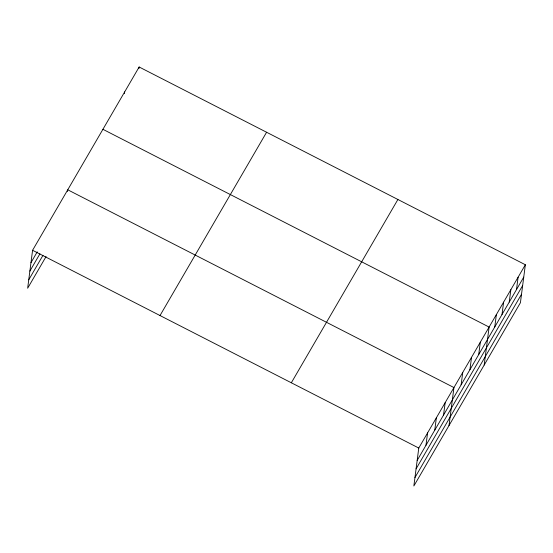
<?xml version="1.0" encoding="UTF-8"?>
<svg xmlns="http://www.w3.org/2000/svg" width="553" height="553" viewBox="0 0 553 553"><rect width="100%" height="100%" fill="white"/><g stroke="black" fill="none" stroke-linecap="round" stroke-linejoin="round"><path stroke-width="0.83" d="M525.35 264.749L418.78 448.041L413.851 486.004L520.421 302.712L525.35 264.749L139.149 66.996L32.579 250.288L27.65 288.251L46.072 256.564M67.535 191.449L67.749 189.797L453.951 387.556L449.022 425.52M124.439 93.568L124.653 91.922M138.934 68.641L139.149 66.996M425.969 445.289L427.573 432.923M434.762 430.165L436.365 417.798M443.554 415.047L445.158 402.681M461.133 384.805L462.743 372.432M469.926 369.68L471.536 357.314M478.718 354.556L480.322 342.189M484.186 365.035L489.115 327.072L102.913 129.312M494.755 326.975L496.366 314.609M502.006 314.512L503.61 302.145M509.251 302.049L510.854 289.675M516.495 289.585L518.106 277.212M30.975 262.654L37.251 251.85M29.876 271.101L39.927 253.82M28.749 279.804L42.982 255.32M160.024 315.542L266.594 132.25M291.334 382.78L397.904 199.488M417.176 460.407L523.746 277.115M416.077 468.854L522.647 285.562M414.95 477.557L521.514 294.265M32.579 250.288L418.78 448.041"/></g></svg>
